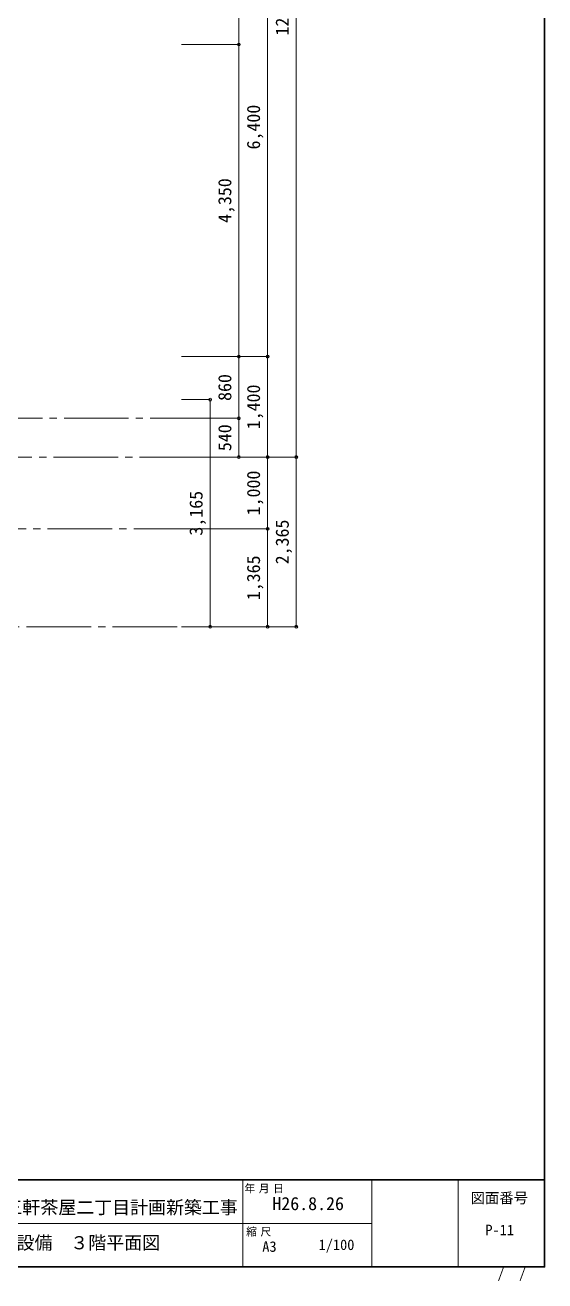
# Model space of a CAD drawing. Units: millimetres at full size, sheet at 1:100. Extents: x -20119 to 20711, y -48708 to -20378.
# Drawn here: x 13470 to 20711, y -48590 to -31087 of the extents above; entities that cross this region are included whole.
import ezdxf
from ezdxf.enums import TextEntityAlignment as Align

# ---------------------------------------------------------------- set-up
doc = ezdxf.new("R2010")
doc.units = ezdxf.units.MM
doc.header["$LTSCALE"] = 100
doc.header["$PDMODE"] = 32
doc.header["$PDSIZE"] = 40
doc.linetypes.add('CHAIN2', pattern=[12, 9, -1, 1, -1])
for name, color, linetype, lineweight in [('5-1_5MOJI', 4, 'CHAIN2', 5), ('5-4_5KOUZOU1', 4, 'Continuous', 5), ('F-1_FMOJI', 4, 'Continuous', 5)]:
    doc.layers.add(name, color=color, linetype=linetype, lineweight=lineweight)
doc.layers.add('F-0_FKIJUN', color=4, linetype='Continuous')
doc.styles.add('ＭＳ ゴシック', font='')
doc.styles.get('ＭＳ ゴシック').set_extended_font_data('MS Gothic')

msp = doc.modelspace()

# ---------------------------------------------------------------- linework, layer by layer
at = {"layer": '5-1_5MOJI'}
for p, q in [((2011.5, -36567.4), (15647.6, -36567.4)), ((-13734.6, -37107.4), (15647.6, -37107.4)), ((12582, -38107.5), (15647.6, -38107.5)), ((11088, -39473.3), (15647.6, -39473.3))]:
    msp.add_line(p, q, dxfattribs=at)
at = {"layer": '5-4_5KOUZOU1'}
for p, q in [((17247.6, -24607.4), (17247.6, -37107.4)), ((16447.6, -29307.4), (16447.6, -31357.4)), ((16847.6, -35707.4), (16847.6, -29307.4)), ((16447.6, -31357.4), (15647.6, -31357.4)), ((16447.6, -31357.4), (16447.6, -35707.4)), ((16847.6, -35707.4), (15647.6, -35707.4)), ((16447.6, -35707.4), (15647.6, -35707.4)), ((16447.6, -36567.4), (16447.6, -35707.4)), ((16847.6, -37107.4), (16847.6, -35707.4)), ((16047.6, -36307.4), (15647.6, -36307.4)), ((16047.6, -36307.4), (16047.6, -39472.4)), ((16447.6, -36567.4), (15647.6, -36567.4)), ((16447.6, -37107.4), (16447.6, -36567.4)), ((17247.6, -37107.4), (15647.6, -37107.4)), ((16847.6, -37107.4), (15647.6, -37107.4)), ((16847.6, -37107.4), (16847.6, -38107.4)), ((17247.6, -37107.4), (17247.6, -39472.4)), ((16847.6, -38107.4), (15647.6, -38107.4)), ((16847.6, -38107.4), (16847.6, -39472.4)), ((17247.6, -39472.4), (15647.6, -39472.4)), ((16047.6, -39472.4), (15647.6, -39472.4))]:
    msp.add_line(p, q, dxfattribs=at)
for p in [(16447.6, -31357.4), (16447.6, -35707.4), (16847.6, -35707.4), (16047.6, -36307.4), (16447.6, -36567.4), (16447.6, -37107.4), (16847.6, -37107.4), (16847.6, -37107.4), (17247.6, -37107.4), (16847.6, -38107.4), (16047.6, -39472.4), (16847.6, -39472.4), (17247.6, -39472.4)]:
    msp.add_point(p, dxfattribs=at)
at = {"layer": 'F-1_FMOJI'}
for p, q in [((20701.1, -48388.4), (20701.1, -20388.4)), ((20711.1, -20378.4), (20711.1, -48398.4)), ((20701.1, -47178.4), (-18798.9, -47178.4)), ((20701.1, -47188.4), (-18798.9, -47188.4)), ((16501.1, -48388.4), (16501.1, -47188.4)), ((18301.1, -48388.4), (18301.1, -47188.4)), ((19501.1, -48388.4), (19501.1, -47188.4)), ((10651.1, -47788.4), (18301.1, -47788.4)), ((20711.1, -48398.4), (-18808.9, -48398.4)), ((20701.1, -48388.4), (-18798.9, -48388.4))]:
    msp.add_line(p, q, dxfattribs=at)

# ---------------------------------------------------------------- texts
at = {"layer": '5-4_5KOUZOU1', "style": 'ＭＳ ゴシック'}
for s, p in [('12,500', (17197.6, -31232.4)), ('6,400', (16797.6, -32819.9)), ('4,350', (16397.6, -33844.9)), ('860', (16397.6, -36324.9)), ('1,400', (16797.6, -36719.9)), ('540', (16397.6, -37024.9)), ('1,000', (16797.6, -37919.9)), ('3,165', (15997.6, -38202.4)), ('2,365', (17197.6, -38602.4)), ('1,365', (16797.6, -39102.4))]:
    msp.add_text(s, height=183.3, rotation=90, dxfattribs=at).set_placement(p, align=Align.BOTTOM_LEFT)
at = {"layer": 'F-0_FKIJUN', "style": 'ＭＳ ゴシック'}
for s, height, p in [('H26.8.26', 183.3, (16914.1, -47659.1)), ('図面番号', 146.6, (19676.5, -47552)), ('（仮称）世田谷区三軒茶屋二丁目計画新築工事', 183.3, (11181.9, -47712.1)), ('P-11', 146.6, (19882.1, -47997.5)), ('A3', 146.6, (16774.1, -48228.8)), ('1/100', 146.6, (17558.7, -48203.8))]:
    msp.add_text(s, height=height, dxfattribs=at).set_placement(p, align=Align.BOTTOM_LEFT)
at = {"layer": 'F-0_FKIJUN', "char_height": 110, "attachment_point": 7, "style": 'ＭＳ ゴシック'}
for s, insert in [('\\T1.33;年月日', (16525.6, -47369.5)), ('\\T1.33;縮尺', (16549, -47972.8))]:
    msp.add_mtext(s, dxfattribs=dict(at, insert=insert))
at = {"layer": 'F-1_FMOJI', "style": 'ＭＳ ゴシック'}
for s, height, p in [('衛生設備\u3000３階平面図', 183.3, (12849.8, -48205.5)), ('/ ', 146.6, (20051.1, -48598.4)), ('/', 146.6, (20351.1, -48598.4))]:
    msp.add_text(s, height=height, dxfattribs=at).set_placement(p, align=Align.BOTTOM_LEFT)

doc.saveas('drawing.dxf')
